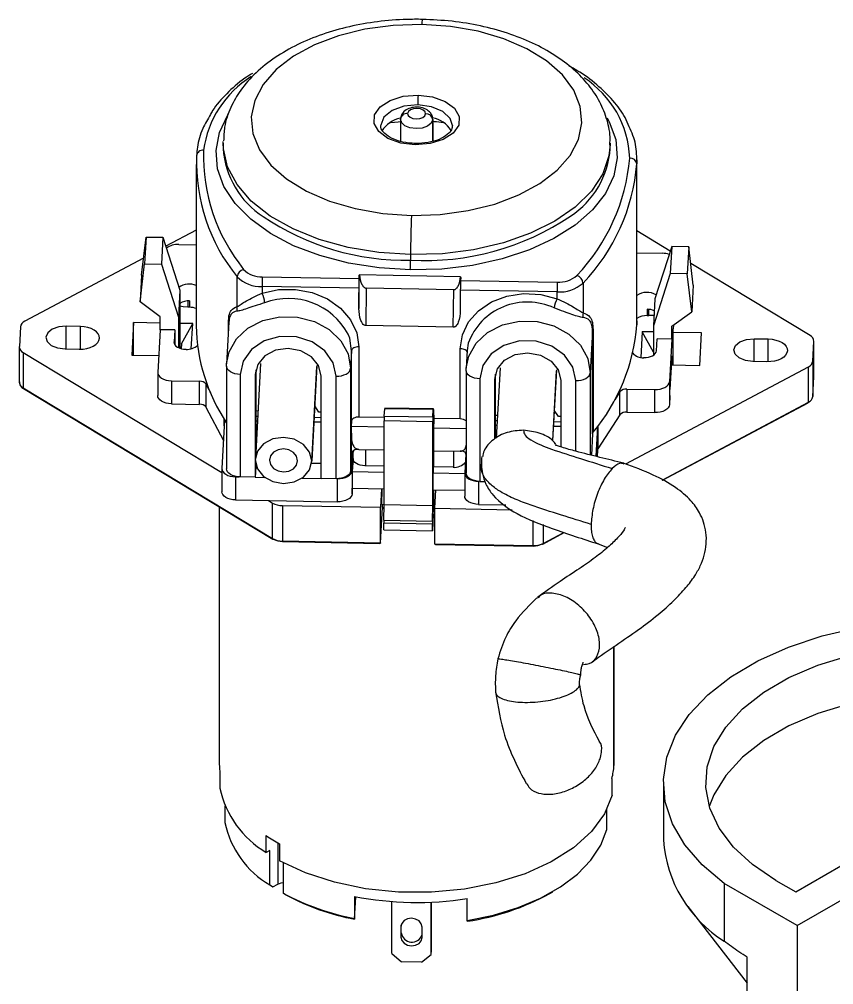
# Model space of a CAD drawing. Header units: millimetres. Extents: x 45 to 155, y 46 to 185.
# Drawn here: x 104.49 to 116.04, y 171.44 to 185.12 of the extents above; entities that cross this region are included whole.
import ezdxf

# ---------------------------------------------------------------- set-up
doc = ezdxf.new("R2010")
doc.units = ezdxf.units.MM

msp = doc.modelspace()

# ---------------------------------------------------------------- linework, layer by layer
at = {"color": 7, "linetype": 'Continuous', "lineweight": 25}
for p, q in [((109.897, 183.704), (109.897, 183.708)), ((109.897, 183.704), (109.897, 183.394)), ((110.353, 183.395), (110.353, 183.704)), ((110.353, 183.704), (110.353, 183.7)), ((110.353, 183.7), (110.353, 183.395)), ((109.916, 183.671), (109.758, 183.656)), ((107.38, 183.369), (107.381, 183.391)), ((107.38, 183.369), (107.38, 183.293)), ((110.108, 183.362), (110.108, 183.362)), ((112.87, 183.293), (112.87, 183.369)), ((112.87, 183.369), (112.87, 183.347)), ((107, 183.062), (107, 180.779)), ((113.248, 183.129), (113.247, 183.073)), ((113.247, 180.789), (113.247, 183.073)), ((113.248, 180.846), (113.248, 183.129)), ((107, 182.135), (106.568, 181.905)), ((113.723, 181.836), (113.248, 182.122)), ((106.224, 181.497), (106.288, 182.036)), ((106.288, 182.036), (106.267, 181.655)), ((106.288, 182.036), (106.528, 182.032)), ((106.528, 182.032), (106.507, 181.651)), ((106.528, 182.032), (106.767, 181.281)), ((106.753, 181.931), (107, 181.926)), ((110.039, 181.786), (110.039, 181.709)), ((113.248, 181.813), (113.609, 181.806)), ((113.744, 181.9), (113.504, 181.158)), ((113.744, 181.9), (113.723, 181.519)), ((113.984, 181.896), (113.744, 181.9)), ((113.984, 181.896), (113.963, 181.515)), ((114.048, 181.355), (113.984, 181.896)), ((106.252, 181.737), (104.57, 180.842)), ((106.203, 181.116), (106.267, 181.655)), ((106.267, 181.655), (106.507, 181.651)), ((106.507, 181.651), (106.747, 180.9)), ((115.705, 180.64), (114.012, 181.662)), ((106.224, 181.497), (106.203, 181.116)), ((110.748, 181.472), (109.314, 181.498)), ((113.723, 181.519), (113.483, 180.777)), ((113.963, 181.515), (113.723, 181.519)), ((114.027, 180.974), (113.963, 181.515)), ((107.58, 181.049), (107.58, 181.472)), ((107.936, 181.474), (109.309, 181.449)), ((109.306, 181.025), (109.311, 181.483)), ((109.311, 181.483), (109.309, 181.449)), ((110.75, 181.457), (110.748, 181.422)), ((110.748, 181.422), (112.12, 181.397)), ((112.485, 181.383), (112.485, 180.96)), ((114.048, 181.355), (114.027, 180.974)), ((106.767, 181.281), (106.747, 180.9)), ((106.767, 181.281), (106.767, 180.481)), ((107.933, 181.334), (107.933, 181.238)), ((109.306, 181.309), (107.933, 181.334)), ((109.306, 181.309), (109.306, 181.025)), ((109.411, 181.311), (109.406, 180.78)), ((110.651, 181.289), (109.411, 181.311)), ((110.645, 180.757), (110.651, 181.289)), ((112.117, 181.258), (110.745, 181.283)), ((110.745, 181.283), (110.745, 180.999)), ((112.117, 181.162), (112.117, 181.258)), ((106.487, 180.905), (106.203, 181.116)), ((106.882, 181.13), (106.882, 181.041)), ((106.905, 181.13), (106.905, 181.04)), ((113.504, 181.158), (113.483, 180.777)), ((106.905, 181.04), (106.882, 181.041)), ((113.396, 181.012), (113.396, 180.922)), ((113.419, 180.922), (113.419, 181.011)), ((113.743, 180.773), (114.027, 180.974)), ((106.11, 180.824), (106.085, 180.362)), ((106.487, 180.817), (106.11, 180.824)), ((106.11, 180.362), (106.11, 180.824)), ((106.487, 180.722), (106.487, 180.905)), ((106.747, 180.9), (106.747, 180.468)), ((106.95, 180.808), (106.767, 180.812)), ((106.79, 180.521), (106.95, 180.808)), ((106.93, 180.452), (106.95, 180.808)), ((107.463, 180.827), (107.431, 180.239)), ((107.455, 180.817), (107.459, 180.859)), ((107.455, 180.689), (107.455, 180.817)), ((113.248, 180.846), (113.247, 180.789)), ((113.396, 180.922), (113.419, 180.922)), ((104.506, 180.761), (104.491, 180.483)), ((105.357, 180.768), (105.157, 180.772)), ((105.157, 180.448), (105.157, 180.772)), ((105.357, 180.445), (105.357, 180.768)), ((106.487, 180.722), (106.454, 180.117)), ((106.695, 180.718), (106.487, 180.722)), ((106.695, 180.718), (106.686, 180.548)), ((106.695, 180.718), (106.695, 180.512)), ((110.645, 180.757), (109.406, 180.78)), ((112.619, 180.7), (112.587, 180.113)), ((112.619, 179.247), (112.619, 180.7)), ((112.628, 180.723), (112.628, 179.269)), ((113.326, 180.692), (113.306, 180.329)), ((113.483, 180.69), (113.326, 180.692)), ((113.483, 180.404), (113.326, 180.692)), ((113.483, 180.777), (113.483, 180.361)), ((113.743, 180.59), (113.743, 180.773)), ((113.767, 180.79), (113.764, 180.734)), ((113.764, 180.222), (113.764, 180.734)), ((114.166, 180.677), (113.764, 180.684)), ((114.141, 180.216), (114.166, 180.677)), ((106.686, 180.542), (106.686, 180.548)), ((113.526, 180.423), (113.535, 180.594)), ((113.743, 180.59), (113.535, 180.594)), ((113.743, 180.59), (113.71, 179.985)), ((114.912, 180.594), (115.112, 180.591)), ((114.912, 180.271), (114.912, 180.594)), ((115.112, 180.268), (115.112, 180.591)), ((115.745, 180.278), (115.76, 180.556)), ((115.76, 180.057), (115.76, 180.56)), ((115.76, 180.053), (115.76, 180.556)), ((104.49, 180.479), (104.49, 179.976)), ((104.546, 180.4), (107.365, 178.699)), ((104.546, 180.4), (104.546, 179.897)), ((105.139, 180.449), (105.339, 180.445)), ((106.767, 180.481), (106.766, 180.46)), ((106.767, 180.481), (106.787, 180.48)), ((106.79, 180.521), (106.786, 180.453)), ((109.202, 180.424), (109.189, 180.175)), ((109.202, 179.428), (109.202, 180.424)), ((109.306, 180.48), (109.306, 179.484)), ((110.745, 179.457), (110.745, 180.453)), ((110.843, 180.426), (110.829, 180.177)), ((110.858, 180.53), (110.843, 180.426)), ((113.191, 180.385), (113.192, 180.4)), ((106.085, 180.362), (106.467, 180.355)), ((113.743, 180.353), (113.717, 179.874)), ((113.743, 180.223), (113.743, 180.353)), ((115.094, 180.268), (114.894, 180.271)), ((115.745, 180.278), (115.745, 179.775)), ((107.43, 180.207), (107.431, 180.239)), ((107.43, 180.203), (107.43, 180.207)), ((107.43, 180.203), (107.43, 178.749)), ((107.912, 180.245), (107.838, 178.89)), ((107.844, 180.154), (107.844, 179.011)), ((108.711, 180.216), (108.637, 178.861)), ((108.637, 178.847), (108.71, 180.201)), ((109.189, 180.175), (109.189, 178.721)), ((110.828, 180.145), (110.829, 180.177)), ((110.828, 180.141), (110.828, 180.145)), ((110.828, 180.141), (110.828, 178.688)), ((111.31, 180.183), (111.255, 179.184)), ((112.109, 180.154), (112.054, 179.149)), ((112.055, 179.149), (112.109, 180.139)), ((113.09, 178.819), (115.681, 180.197)), ((113.736, 180.223), (114.141, 180.216)), ((115.681, 179.694), (115.681, 180.197)), ((106.454, 180.113), (106.454, 179.787)), ((106.647, 179.998), (107.045, 179.991)), ((106.647, 179.998), (106.647, 179.671)), ((107.045, 179.664), (107.045, 179.991)), ((107.623, 180.088), (107.623, 178.634)), ((107.838, 180.118), (107.836, 180.084)), ((107.836, 180.084), (107.836, 178.63)), ((108.77, 178.613), (108.77, 180.067)), ((108.983, 178.609), (108.983, 180.063)), ((111.022, 180.026), (111.022, 178.572)), ((111.236, 180.056), (111.235, 180.022)), ((111.235, 179.173), (111.235, 180.022)), ((111.243, 179.178), (111.243, 180.092)), ((112.168, 180.005), (112.168, 179.061)), ((112.381, 178.999), (112.381, 180.001)), ((112.587, 180.113), (112.587, 178.948)), ((113.71, 179.985), (113.71, 179.658)), ((115.745, 179.774), (115.76, 180.053)), ((115.745, 179.775), (115.76, 180.053)), ((115.76, 180.053), (115.76, 180.057)), ((115.76, 180.053), (115.76, 180.053)), ((104.546, 179.897), (108.083, 177.762)), ((104.55, 179.887), (108.087, 177.753)), ((107.138, 179.95), (107.2, 179.833)), ((107.138, 179.95), (107.138, 179.623)), ((113.106, 179.88), (113.504, 179.873)), ((113.106, 179.88), (113.106, 179.554)), ((113.504, 179.547), (113.504, 179.873)), ((113.717, 179.791), (113.717, 179.877)), ((113.717, 179.784), (113.717, 179.874)), ((113.009, 179.843), (112.934, 179.728)), ((113.009, 179.516), (113.009, 179.843)), ((113.717, 179.784), (113.71, 179.658)), ((113.717, 179.791), (113.717, 179.784)), ((115.745, 179.774), (115.745, 179.775)), ((106.647, 179.671), (107.045, 179.664)), ((107.138, 179.623), (107.387, 179.152)), ((108.737, 179.554), (108.68, 179.643)), ((109.666, 179.498), (109.672, 179.602)), ((110.362, 179.589), (109.672, 179.602)), ((110.363, 179.598), (109.673, 179.611)), ((110.356, 179.485), (110.362, 179.589)), ((110.363, 179.593), (110.368, 179.433)), ((112.135, 179.492), (112.078, 179.581)), ((113.607, 178.591), (115.681, 179.694)), ((113.614, 178.588), (115.676, 179.685)), ((107.402, 179.439), (107.365, 178.755)), ((107.398, 179.36), (107.398, 179.453)), ((107.875, 179.569), (107.844, 179.57)), ((107.844, 179.496), (107.871, 179.495)), ((108.671, 179.481), (108.77, 179.479)), ((108.77, 179.553), (108.737, 179.554)), ((109.666, 179.477), (109.306, 179.484)), ((109.666, 179.498), (110.356, 179.485)), ((110.745, 179.457), (110.367, 179.464)), ((111.273, 179.508), (111.243, 179.508)), ((112.168, 179.491), (112.135, 179.492)), ((113.009, 179.516), (112.696, 179.034)), ((113.106, 179.554), (113.504, 179.547)), ((107.867, 179.426), (107.844, 179.426)), ((108.77, 179.409), (108.667, 179.411)), ((109.202, 179.428), (109.198, 179.349)), ((109.198, 179.349), (109.202, 179.164)), ((109.665, 179.341), (109.198, 179.349)), ((110.354, 179.415), (109.665, 179.428)), ((109.665, 178.244), (109.665, 179.428)), ((110.354, 178.232), (110.354, 179.415)), ((110.368, 179.433), (110.363, 179.329)), ((110.828, 179.319), (110.363, 179.328)), ((110.363, 179.326), (110.363, 178.776)), ((111.243, 179.434), (111.269, 179.434)), ((111.265, 179.364), (111.243, 179.364)), ((112.168, 179.348), (112.066, 179.349)), ((112.069, 179.419), (112.168, 179.417)), ((112.69, 179.343), (112.667, 178.928)), ((112.69, 179.016), (112.69, 179.343)), ((112.696, 179.357), (112.696, 179.034)), ((109.202, 178.97), (109.202, 179.164)), ((112.619, 179.247), (112.603, 178.944)), ((109.202, 178.97), (109.189, 178.721)), ((109.209, 178.721), (109.223, 178.987)), ((109.223, 178.898), (109.213, 178.712)), ((109.228, 179.007), (109.223, 178.987)), ((109.223, 178.898), (109.223, 178.987)), ((109.306, 179.026), (109.665, 179.02)), ((109.404, 178.793), (109.404, 179.024)), ((110.363, 179.007), (110.745, 179)), ((110.653, 178.771), (110.653, 179.002)), ((110.823, 178.958), (110.808, 178.692)), ((110.823, 178.958), (110.82, 178.978)), ((112.69, 179.016), (112.684, 178.923)), ((107.844, 178.778), (107.836, 178.63)), ((107.844, 178.815), (107.844, 178.778)), ((108.038, 178.887), (108.037, 178.872)), ((108.635, 178.832), (108.77, 178.83)), ((109.665, 178.789), (109.393, 178.794)), ((110.362, 178.776), (110.358, 178.691)), ((110.642, 178.771), (110.362, 178.776)), ((107.365, 178.751), (107.365, 178.424)), ((107.558, 178.636), (107.607, 178.635)), ((107.558, 178.636), (107.558, 178.309)), ((107.836, 178.63), (107.623, 178.634)), ((107.836, 178.631), (107.973, 178.628)), ((108.501, 178.619), (108.77, 178.614)), ((109.209, 178.721), (109.209, 178.395)), ((109.213, 178.712), (109.213, 178.475)), ((109.213, 178.712), (109.665, 178.704)), ((110.358, 178.454), (110.358, 178.691)), ((110.358, 178.691), (110.808, 178.683)), ((110.808, 178.688), (110.808, 178.362)), ((108.983, 178.609), (108.77, 178.613)), ((108.999, 178.609), (109.003, 178.609)), ((109.003, 178.283), (109.003, 178.609)), ((111.002, 178.573), (111.005, 178.573)), ((111.002, 178.573), (111.002, 178.246)), ((111.022, 178.572), (111.095, 178.571)), ((109.209, 178.395), (109.213, 178.475)), ((109.213, 178.475), (109.665, 178.467)), ((109.628, 178.468), (109.614, 178.204)), ((109.634, 178.242), (109.637, 178.468)), ((110.358, 178.454), (110.808, 178.446)), ((110.363, 178.454), (110.363, 178.177)), ((110.383, 178.19), (110.398, 178.454)), ((107.325, 178.213), (107.325, 174.595)), ((107.558, 178.309), (109.003, 178.283)), ((108.024, 178.301), (108.083, 178.265)), ((108.083, 177.762), (108.083, 178.265)), ((108.221, 178.23), (109.614, 178.204)), ((108.221, 178.23), (108.221, 177.727)), ((109.665, 178.241), (109.634, 178.242)), ((109.641, 178.2), (109.641, 178.242)), ((109.659, 178.021), (109.665, 178.244)), ((109.665, 178.244), (110.354, 178.232)), ((110.349, 178.009), (110.354, 178.232)), ((110.385, 178.228), (110.363, 178.229)), ((111.002, 178.246), (111.389, 178.239)), ((109.614, 177.701), (109.614, 178.204)), ((109.614, 177.701), (109.641, 178.2)), ((109.614, 177.701), (109.641, 178.2)), ((109.641, 178.2), (109.664, 178.2)), ((109.641, 178.192), (109.663, 178.191)), ((110.361, 178.108), (110.348, 177.871)), ((110.363, 178.187), (110.383, 178.187)), ((110.363, 178.179), (110.383, 178.178)), ((110.383, 178.19), (111.478, 178.17)), ((110.383, 177.687), (110.383, 178.19)), ((110.348, 177.966), (109.658, 177.978)), ((109.658, 177.884), (109.658, 177.978)), ((109.659, 178.021), (110.349, 178.009)), ((110.348, 177.871), (110.348, 177.966)), ((111.776, 177.662), (111.776, 178.018)), ((111.918, 177.958), (111.918, 177.692)), ((109.658, 177.884), (110.348, 177.871)), ((111.914, 177.683), (112.219, 177.846)), ((111.918, 177.692), (112.211, 177.848)), ((108.221, 177.727), (109.614, 177.701)), ((108.221, 177.718), (109.605, 177.693)), ((110.383, 177.687), (111.776, 177.662)), ((110.392, 177.679), (111.776, 177.653)), ((112.7, 177.685), (112.834, 177.635)), ((112.924, 174.544), (112.924, 176.231)), ((112.925, 174.595), (112.925, 176.232)), ((115.522, 172.273), (121.386, 175.658)), ((115.503, 172.752), (120.311, 175.528)), ((107.335, 174.461), (107.335, 174.224)), ((112.896, 174.123), (112.896, 174.36)), ((113.624, 174.303), (113.624, 173.486)), ((107.405, 173.974), (107.405, 173.733)), ((112.825, 173.634), (112.825, 173.929)), ((107.991, 173.312), (107.991, 173.549)), ((108.156, 173.446), (108.156, 172.863)), ((108.182, 173.431), (108.182, 173.194)), ((108.042, 173.34), (107.991, 173.312)), ((108.042, 172.85), (108.042, 173.34)), ((108.234, 173.166), (108.234, 172.732)), ((114.485, 172.872), (114.485, 172.055)), ((115.522, 172.273), (114.485, 172.872)), ((115.22, 172.915), (115.503, 172.752)), ((108.086, 172.824), (108.156, 172.863)), ((112.014, 172.729), (112.056, 172.754)), ((109.243, 172.687), (109.243, 172.377)), ((109.245, 172.364), (109.263, 172.683)), ((109.773, 171.877), (109.773, 172.616)), ((110.333, 171.866), (110.333, 172.607)), ((110.336, 171.924), (110.336, 172.607)), ((110.843, 172.348), (110.843, 172.658)), ((113.973, 172.544), (114.815, 171.456)), ((109.904, 172.269), (109.903, 172.258)), ((109.903, 172.258), (109.903, 172.111)), ((109.906, 172.169), (109.906, 172.283)), ((110.203, 172.106), (110.203, 172.253)), ((115.522, 172.273), (115.522, 166.289)), ((109.906, 172.169), (109.903, 172.111)), ((110.333, 171.866), (110.336, 171.924)), ((109.773, 171.877), (109.913, 171.76)), ((110.193, 171.755), (110.333, 171.866)), ((114.815, 166.698), (114.815, 171.826)), ((110.193, 171.755), (109.913, 171.76))]:
    msp.add_line(p, q, dxfattribs=at)
at = {"color": 7, "linetype": 'Continuous', "lineweight": 25, "flags": 128}
for points in [[(110.199, 185.049), (109.791, 185.036), (109.393, 184.982), (109.017, 184.889), (108.675, 184.76), (108.377, 184.598), (108.132, 184.409), (107.948, 184.199), (107.83, 183.973), (107.781, 183.739), (107.804, 183.503), (107.898, 183.273), (108.059, 183.056), (108.282, 182.859), (108.562, 182.687), (108.889, 182.546), (109.254, 182.439), (109.646, 182.371), (110.051, 182.343)], [(110.051, 182.343), (110.46, 182.356), (110.858, 182.41), (111.233, 182.503), (111.575, 182.632), (111.873, 182.794), (112.118, 182.983), (112.303, 183.193), (112.421, 183.419), (112.469, 183.653), (112.446, 183.889), (112.353, 184.119), (112.192, 184.336), (111.968, 184.533), (111.689, 184.705), (111.361, 184.846), (110.996, 184.953), (110.605, 185.021), (110.199, 185.049)], [(110.106, 183.344), (109.899, 183.369), (109.719, 183.434), (109.588, 183.53), (109.522, 183.646), (109.528, 183.768), (109.607, 183.882), (109.748, 183.973), (109.935, 184.031), (110.145, 184.048)], [(110.145, 184.048), (110.352, 184.023), (110.532, 183.958), (110.663, 183.862), (110.729, 183.746), (110.722, 183.624), (110.644, 183.51), (110.503, 183.419), (110.316, 183.361), (110.106, 183.344)], [(110.141, 183.909), (109.945, 183.89), (109.776, 183.829), (109.661, 183.736), (109.616, 183.624), (109.615, 183.611)], [(110.253, 183.783), (110.245, 183.812), (110.219, 183.836), (110.178, 183.853), (110.129, 183.86), (110.08, 183.855), (110.038, 183.84), (110.009, 183.816), (109.997, 183.788)], [(110.635, 183.618), (110.602, 183.718), (110.497, 183.816), (110.335, 183.883), (110.141, 183.909)], [(110.036, 181.569), (109.592, 181.598), (109.161, 181.666), (108.754, 181.772), (108.381, 181.913), (108.051, 182.087), (107.772, 182.288), (107.551, 182.512), (107.393, 182.753), (107.303, 183.005), (107.282, 183.263), (107.331, 183.519), (107.449, 183.767), (107.457, 183.781)], [(110.353, 183.7), (110.333, 183.65), (110.281, 183.608), (110.206, 183.581), (110.118, 183.573), (110.031, 183.584), (109.959, 183.614), (109.912, 183.658), (109.897, 183.704)], [(109.997, 183.788), (110.006, 183.76), (110.032, 183.735), (110.073, 183.718), (110.121, 183.712), (110.171, 183.717), (110.213, 183.732), (110.242, 183.755), (110.253, 183.783)], [(112.827, 183.726), (112.857, 183.669), (112.948, 183.417), (112.969, 183.159), (112.92, 182.903), (112.802, 182.654), (112.618, 182.42), (112.373, 182.204), (112.073, 182.014), (111.724, 181.853), (111.336, 181.725), (110.919, 181.634), (110.482, 181.582), (110.036, 181.569)], [(110.039, 181.786), (109.588, 181.815), (109.153, 181.888), (108.743, 182), (108.372, 182.15), (108.048, 182.333), (107.781, 182.545), (107.578, 182.779), (107.444, 183.029), (107.384, 183.288), (107.38, 183.369)], [(112.87, 183.347), (112.852, 183.189), (112.764, 182.932), (112.603, 182.687), (112.375, 182.461), (112.085, 182.26), (111.742, 182.089), (111.355, 181.953), (110.934, 181.855), (110.492, 181.799), (110.039, 181.786)], [(107.933, 181.238), (108.165, 181.29), (108.407, 181.293), (108.644, 181.248), (108.862, 181.158), (109.047, 181.026), (109.188, 180.863), (109.276, 180.677), (109.306, 180.48)], [(110.745, 180.453), (110.775, 180.649), (110.863, 180.832), (111.004, 180.991), (111.188, 181.115), (111.406, 181.198), (111.643, 181.235), (111.885, 181.222), (112.117, 181.162)], [(106.882, 181.041), (106.812, 181.046), (106.767, 181.054)], [(107.431, 180.239), (107.465, 180.408), (107.569, 180.592), (107.733, 180.744), (107.944, 180.851), (108.184, 180.904), (108.434, 180.9), (108.675, 180.838), (108.885, 180.723), (109.049, 180.566), (109.153, 180.378), (109.189, 180.175)], [(110.829, 180.177), (110.864, 180.347), (110.968, 180.531), (111.132, 180.682), (111.342, 180.789), (111.582, 180.842), (111.833, 180.838), (112.073, 180.776), (112.284, 180.661), (112.448, 180.504), (112.552, 180.316), (112.587, 180.113)], [(113.491, 180.925), (113.489, 180.924), (113.419, 180.922)], [(105.157, 180.772), (105.049, 180.761), (104.956, 180.728), (104.893, 180.677), (104.868, 180.615), (104.886, 180.553), (104.944, 180.5), (105.033, 180.463), (105.139, 180.449)], [(105.628, 180.602), (105.624, 180.633), (105.61, 180.664), (105.585, 180.692), (105.552, 180.717), (105.511, 180.738), (105.463, 180.754), (105.411, 180.764), (105.357, 180.768)], [(105.339, 180.445), (105.394, 180.447), (105.447, 180.455), (105.496, 180.469), (105.539, 180.489), (105.576, 180.513), (105.603, 180.54), (105.62, 180.57), (105.628, 180.602)], [(106.686, 180.548), (106.688, 180.528), (106.697, 180.509), (106.712, 180.491), (106.733, 180.476), (106.759, 180.463), (106.789, 180.453), (106.821, 180.446), (106.855, 180.444)], [(108.983, 180.063), (108.942, 180.253), (108.824, 180.423), (108.643, 180.55), (108.421, 180.62), (108.185, 180.624), (107.963, 180.562), (107.782, 180.442), (107.664, 180.277), (107.623, 180.088)], [(109.202, 180.424), (109.176, 180.601), (109.155, 180.658)], [(112.381, 180.001), (112.34, 180.192), (112.222, 180.361), (112.041, 180.488), (111.819, 180.558), (111.583, 180.562), (111.361, 180.5), (111.181, 180.38), (111.063, 180.215), (111.022, 180.026)], [(114.894, 180.271), (114.788, 180.285), (114.699, 180.322), (114.641, 180.376), (114.623, 180.438), (114.648, 180.499), (114.711, 180.551), (114.804, 180.584), (114.912, 180.594)], [(115.112, 180.591), (115.166, 180.587), (115.218, 180.576), (115.266, 180.561), (115.307, 180.54), (115.34, 180.515), (115.365, 180.486), (115.379, 180.456), (115.383, 180.424)], [(108.77, 180.067), (108.734, 180.213), (108.633, 180.339), (108.482, 180.424), (108.303, 180.456), (108.124, 180.431), (107.973, 180.351), (107.872, 180.229), (107.836, 180.084)], [(109.306, 180.48), (109.286, 180.479), (109.267, 180.476), (109.25, 180.471), (109.234, 180.464), (109.221, 180.456), (109.211, 180.446), (109.205, 180.435), (109.202, 180.424)], [(110.841, 180.402), (110.84, 180.405), (110.835, 180.416), (110.827, 180.426), (110.815, 180.435), (110.8, 180.443), (110.783, 180.448), (110.764, 180.452), (110.745, 180.453)], [(113.345, 180.326), (113.379, 180.327), (113.413, 180.332), (113.443, 180.341), (113.471, 180.353), (113.493, 180.368), (113.51, 180.385), (113.521, 180.404), (113.526, 180.423)], [(115.383, 180.424), (115.376, 180.393), (115.358, 180.363), (115.331, 180.335), (115.295, 180.311), (115.251, 180.292), (115.202, 180.278), (115.149, 180.27), (115.094, 180.268)], [(111.235, 180.022), (111.27, 180.167), (111.371, 180.289), (111.523, 180.369), (111.701, 180.395), (111.88, 180.362), (112.031, 180.277), (112.133, 180.151), (112.168, 180.005)], [(107.623, 180.088), (107.584, 180.09), (107.547, 180.098), (107.513, 180.109), (107.484, 180.124), (107.46, 180.142), (107.443, 180.162), (107.432, 180.184), (107.43, 180.203)], [(108.983, 180.063), (109.022, 180.064), (109.06, 180.07), (109.095, 180.08), (109.126, 180.094), (109.152, 180.111), (109.171, 180.131), (109.184, 180.152), (109.189, 180.175)], [(111.022, 180.026), (110.983, 180.029), (110.946, 180.036), (110.912, 180.047), (110.882, 180.062), (110.858, 180.08), (110.841, 180.1), (110.831, 180.122), (110.828, 180.141)], [(106.454, 180.117), (106.456, 180.094), (106.467, 180.073), (106.484, 180.052), (106.508, 180.034), (106.537, 180.019), (106.571, 180.008), (106.608, 180.001), (106.647, 179.998)], [(112.381, 180.001), (112.42, 180.002), (112.458, 180.008), (112.493, 180.018), (112.524, 180.032), (112.55, 180.049), (112.57, 180.069), (112.582, 180.09), (112.587, 180.113)], [(113.504, 179.873), (113.543, 179.875), (113.581, 179.881), (113.616, 179.891), (113.647, 179.904), (113.673, 179.921), (113.692, 179.941), (113.705, 179.963), (113.71, 179.985)], [(106.647, 179.671), (106.608, 179.674), (106.571, 179.682), (106.537, 179.693), (106.508, 179.708), (106.484, 179.726), (106.467, 179.746), (106.456, 179.768), (106.454, 179.787)], [(110.363, 179.593), (110.363, 179.595), (110.363, 179.597), (110.363, 179.598), (110.363, 179.598), (110.362, 179.597), (110.362, 179.595), (110.362, 179.592), (110.362, 179.589)], [(113.71, 179.658), (113.705, 179.636), (113.692, 179.614), (113.673, 179.595), (113.647, 179.578), (113.616, 179.564), (113.581, 179.554), (113.543, 179.548), (113.504, 179.547)], [(109.306, 179.484), (109.286, 179.483), (109.267, 179.48), (109.25, 179.475), (109.234, 179.468), (109.221, 179.459), (109.211, 179.45), (109.205, 179.439), (109.202, 179.428)], [(108.637, 178.861), (108.606, 178.987), (108.52, 179.094), (108.39, 179.168), (108.237, 179.195), (108.084, 179.173), (107.954, 179.105), (107.868, 179), (107.837, 178.876)], [(108.437, 178.865), (108.422, 178.928), (108.378, 178.982), (108.314, 179.018), (108.237, 179.032), (108.161, 179.021), (108.096, 178.987), (108.052, 178.934), (108.037, 178.872)], [(109.306, 179.026), (109.286, 179.025), (109.267, 179.023), (109.25, 179.018), (109.234, 179.011), (109.221, 179.002), (109.211, 178.992), (109.205, 178.982), (109.202, 178.97)], [(109.393, 178.794), (109.359, 178.796), (109.326, 178.802), (109.297, 178.812), (109.271, 178.825), (109.25, 178.841), (109.235, 178.859), (109.226, 178.878), (109.223, 178.898)], [(107.365, 178.755), (107.367, 178.732), (107.378, 178.71), (107.395, 178.69), (107.419, 178.672), (107.448, 178.657), (107.482, 178.646), (107.52, 178.639), (107.558, 178.636)], [(107.837, 178.876), (107.868, 178.75), (107.954, 178.643), (108.084, 178.57), (108.237, 178.542), (108.39, 178.564), (108.52, 178.633), (108.606, 178.737), (108.637, 178.861)], [(108.037, 178.872), (108.052, 178.81), (108.096, 178.756), (108.161, 178.719), (108.237, 178.705), (108.314, 178.716), (108.378, 178.751), (108.422, 178.803), (108.437, 178.865)], [(107.623, 178.634), (107.584, 178.637), (107.547, 178.644), (107.513, 178.656), (107.484, 178.67), (107.46, 178.688), (107.443, 178.709), (107.432, 178.731), (107.43, 178.749)], [(109.189, 178.721), (109.184, 178.699), (109.171, 178.677), (109.152, 178.658), (109.126, 178.641), (109.095, 178.627), (109.06, 178.617), (109.022, 178.611), (108.983, 178.609)], [(109.003, 178.609), (109.042, 178.611), (109.08, 178.617), (109.115, 178.627), (109.146, 178.641), (109.172, 178.658), (109.191, 178.677), (109.204, 178.699), (109.209, 178.721)], [(110.808, 178.692), (110.811, 178.669), (110.821, 178.648), (110.838, 178.627), (110.862, 178.609), (110.892, 178.594), (110.926, 178.583), (110.963, 178.576), (111.002, 178.573)], [(111.022, 178.572), (110.983, 178.575), (110.946, 178.582), (110.912, 178.594), (110.882, 178.609), (110.858, 178.627), (110.841, 178.647), (110.831, 178.669), (110.828, 178.688)], [(107.558, 178.309), (107.52, 178.312), (107.482, 178.319), (107.448, 178.331), (107.419, 178.345), (107.395, 178.363), (107.378, 178.384), (107.367, 178.406), (107.365, 178.424)], [(109.209, 178.395), (109.204, 178.372), (109.191, 178.351), (109.172, 178.331), (109.146, 178.314), (109.115, 178.3), (109.08, 178.29), (109.042, 178.284), (109.003, 178.283)], [(111.002, 178.246), (110.963, 178.249), (110.926, 178.257), (110.892, 178.268), (110.862, 178.283), (110.838, 178.301), (110.821, 178.321), (110.811, 178.343), (110.808, 178.362)], [(114.485, 172.872), (114.175, 173.134), (113.93, 173.417), (113.755, 173.718), (113.652, 174.03), (113.625, 174.347), (113.673, 174.663), (113.796, 174.972), (113.991, 175.268), (114.254, 175.547), (114.581, 175.802), (114.966, 176.028), (115.4, 176.222), (115.877, 176.38), (116.387, 176.499), (116.92, 176.576), (117.466, 176.61), (118.015, 176.601), (118.557, 176.548), (119.082, 176.453), (119.578, 176.318), (120.038, 176.144), (120.453, 175.936)], [(115.22, 172.915), (114.889, 173.138), (114.618, 173.386), (114.415, 173.655), (114.284, 173.938), (114.227, 174.23), (114.246, 174.523), (114.34, 174.811), (114.508, 175.088), (114.745, 175.347), (115.047, 175.583), (115.406, 175.791), (115.815, 175.965), (116.265, 176.102), (116.744, 176.199), (117.244, 176.253), (117.751, 176.264), (118.256, 176.232), (118.747, 176.156), (119.213, 176.038), (119.643, 175.882), (120.028, 175.691)], [(119.698, 175.173), (119.643, 175.197), (119.213, 175.353), (118.747, 175.47), (118.256, 175.546), (117.751, 175.579), (117.244, 175.568), (116.744, 175.514), (116.265, 175.417), (115.815, 175.28), (115.406, 175.106), (115.047, 174.898), (114.745, 174.662), (114.508, 174.403), (114.34, 174.126), (114.276, 173.96)], [(112.896, 174.123), (112.788, 173.858), (112.605, 173.607), (112.351, 173.377), (112.035, 173.176), (111.664, 173.008), (111.25, 172.878), (110.803, 172.79), (110.338, 172.746), (109.867, 172.749), (109.402, 172.796), (108.959, 172.889), (108.548, 173.022), (108.182, 173.194)], [(110.843, 172.348), (111.214, 172.423), (111.564, 172.529), (111.883, 172.662), (112.165, 172.821), (112.405, 173.001), (112.598, 173.2), (112.739, 173.412), (112.825, 173.634)], [(108.156, 172.863), (108.202, 172.879), (108.234, 172.884)], [(108.042, 172.85), (108.066, 172.836), (108.086, 172.824)], [(108.277, 172.707), (108.253, 172.721), (108.234, 172.732)], [(110.203, 172.253), (110.191, 172.3), (110.159, 172.34), (110.11, 172.367), (110.053, 172.378), (109.995, 172.369), (109.947, 172.344), (109.914, 172.305), (109.903, 172.258)], [(109.903, 172.111), (109.914, 172.064), (109.947, 172.024), (109.995, 171.996), (110.053, 171.986), (110.11, 171.994), (110.159, 172.02), (110.191, 172.059), (110.203, 172.106)]]:
    msp.add_lwpolyline(points, dxfattribs=at)
at = {"color": 7, "linetype": 'Continuous', "lineweight": 25}
for centre, radius, start, end in [((110.444, 185.062), 0.245, 165.6937, 182.9628), ((108.556, 183.069), 1.465, 122.0084, 172.2737), ((111.739, 183.106), 1.409, 2.052, 57.3602), ((113.211, 183.909), 3.069, 177.4034, 180.0058), ((109.971, 183.336), 0.393, 101.4177, 149.0215), ((109.987, 183.698), 0.0903, 83.5091, 173.7228), ((110.26, 183.69), 0.0942, 6.3977, 93.8686), ((110.283, 183.341), 0.389, 31.8377, 79.9399), ((108.633, 183.38), 1.256, 183.9834, 237.109), ((110.172, 183.347), 0.0663, 166.466, 182.4227), ((111.618, 183.381), 1.256, 303.4021, 355.9737), ((109.588, 183.101), 2.586, 178.1022, 219.0295), ((107.094, 183.176), 0.0903, 83.5091, 173.7228), ((109.651, 183.182), 2.548, 178.1022, 219.0295), ((110.423, 183.382), 2.733, 316.2199, 355.2556), ((113.153, 183.062), 0.0942, 6.3977, 93.8686), ((110.483, 183.302), 2.774, 316.2199, 355.2556), ((109.965, 185.303), 3.595, 235.9276, 271.1699), ((122.316, 181.787), 12.277, 177.4034, 180.0058), ((110.242, 185.413), 3.71, 266.8628, 303.8579), ((106.734, 181.679), 0.253, 85.7725, 128.4718), ((113.606, 181.494), 0.312, 70.9468, 89.3887), ((106.97, 181.708), 3.069, 357.4034, 0.0058), ((107.698, 181.461), 0.119, 103.0406, 174.7507), ((107.919, 181.82), 0.347, 224.5181, 272.8924), ((112.149, 181.768), 0.371, 265.6377, 311.8052), ((112.362, 181.372), 0.123, 4.8482, 73.916), ((106.901, 181.117), 0.252, 66.8104, 125.5599), ((107.91, 181.797), 0.463, 224.5181, 272.8924), ((111.002, 181.335), 3.069, 177.4034, 180.0058), ((112.375, 181.31), 3.069, 177.4034, 180.0058), ((113.814, 181.283), 3.069, 177.4034, 180.0058), ((115.186, 181.258), 3.069, 177.4034, 180.0058), ((112.155, 181.752), 0.495, 265.6377, 311.8052), ((107.664, 181.091), 0.306, 2.4471, 28.5525), ((113.391, 181.004), 0.248, 57.984, 124.992), ((106.894, 180.886), 0.245, 87.3098, 121.1444), ((108.307, 180.204), 0.961, 28.1366, 110.5384), ((111.694, 180.224), 0.891, 64.7647, 159.8965), ((112.448, 180.98), 0.377, 151.2359, 172.422), ((106.903, 180.771), 0.269, 68.7389, 89.4722), ((107.478, 181.024), 0.104, 336.7458, 13.8931), ((112.587, 180.93), 0.106, 164.0941, 200.5744), ((113.395, 180.752), 0.26, 67.3319, 89.8006), ((104.611, 180.744), 0.106, 112.3996, 170.8322), ((107.423, 180.795), 0.0389, 10.466, 34.366), ((113.383, 180.685), 0.237, 87.0117, 124.6452), ((109.526, 180.811), 2.526, 180.7371, 213.8992), ((112.658, 180.697), 0.0393, 140.0725, 175.6534), ((110.569, 180.993), 2.686, 320.0725, 355.6534), ((115.663, 180.552), 0.0969, 2.4391, 64.7013), ((104.587, 180.487), 0.0969, 182.4391, 244.7013), ((106.873, 180.655), 0.212, 265.1853, 313.0613), ((113.334, 180.523), 0.198, 223.1928, 273.3752), ((115.64, 180.295), 0.106, 292.3996, 350.8322), ((107.054, 179.884), 0.107, 37.9235, 94.3984), ((104.588, 179.985), 0.0982, 185.1347, 244.4752), ((104.556, 179.896), 0.0102, 174.7016, 233.8008), ((113.094, 179.766), 0.115, 84.3076, 137.9799), ((115.64, 179.792), 0.106, 292.3996, 350.8322), ((107.054, 179.558), 0.107, 37.9235, 94.3984), ((109.708, 179.603), 0.0357, 166.9239, 181.7366), ((115.671, 179.693), 0.00965, 304.1587, 7.0212), ((107.369, 179.441), 0.0336, 356.9036, 10.4979), ((111.199, 179.428), 1.535, 177.4034, 180.0058), ((111.889, 179.416), 1.535, 177.4034, 180.0058), ((110.75, 179.337), 0.12, 49.6681, 92.4984), ((113.094, 179.439), 0.115, 84.3076, 137.9799), ((112.724, 179.341), 0.0345, 163.4335, 176.7778), ((112.658, 179.244), 0.0393, 140.0725, 175.6534), ((112.727, 179.013), 0.0376, 146.066, 176.1338), ((110.75, 178.88), 0.12, 49.6681, 92.4984), ((110.663, 178.964), 0.194, 263.923, 322.1829), ((108.22, 178.512), 0.283, 240.9366, 270.1861), ((108.828, 178.177), 1.535, 357.4034, 0.0058), ((111.412, 177.975), 1.753, 178.5088, 179.9047), ((112.101, 177.963), 1.753, 178.5088, 179.9047), ((108.22, 178.009), 0.283, 240.9366, 270.1861), ((108.093, 177.761), 0.0102, 174.7016, 233.8008), ((108.092, 177.762), 0.0102, 243.8092, 304.9676), ((108.221, 177.976), 0.254, 240.9366, 270.1861), ((108.273, 177.724), 0.0524, 177.176, 186.4311), ((111.786, 177.958), 0.297, 267.9789, 296.2874), ((111.786, 177.924), 0.267, 267.9789, 296.2874), ((111.838, 177.66), 0.0619, 177.8818, 185.7253), ((111.91, 177.692), 0.00946, 231.8603, 292.0598), ((111.908, 177.691), 0.00965, 304.1587, 7.0212), ((111.764, 177.656), 0.0123, 345.707, 2.9534), ((108.264, 174.595), 0.939, 180.0112, 188.219), ((111.968, 174.597), 0.957, 345.6423, 356.8255), ((111.992, 174.595), 0.934, 356.8728, 359.9996), ((108.701, 174.514), 1.396, 191.9942, 239.4396), ((108.737, 174.022), 1.363, 192.2391, 239.3225), ((109.403, 175.631), 2.515, 235.8506, 240.9769), ((115.471, 173.623), 1.852, 184.2233, 237.8436), ((109.879, 175.797), 3.479, 241.7686, 259.4706), ((109.881, 175.697), 3.393, 241.799, 259.2083), ((110.126, 177.246), 4.644, 259.0406, 278.874), ((110.353, 175.72), 3.42, 278.2643, 299.0451), ((110.059, 172.194), 0.154, 189.2995, 339.0079)]:
    msp.add_arc(centre, radius, start, end, dxfattribs=at)
for points, knots in [([(110.207, 185.122), (110.133, 185.123), (109.92, 185.123), (109.57, 185.095), (109.167, 185.024), (108.785, 184.915), (108.431, 184.769), (108.113, 184.587), (107.84, 184.371), (107.629, 184.132), (107.48, 183.872), (107.395, 183.627), (107.39, 183.464), (107.388, 183.398)], [0, 0, 0, 0, 0.052563, 0.151175, 0.250076, 0.349423, 0.449438, 0.550261, 0.651758, 0.752708, 0.841021, 0.935707, 1, 1, 1, 1]), ([(112.863, 183.341), (112.866, 183.368), (112.877, 183.486), (112.833, 183.695), (112.732, 183.954), (112.571, 184.196), (112.357, 184.418), (112.089, 184.618), (111.774, 184.791), (111.419, 184.931), (111.034, 185.034), (110.627, 185.103), (110.347, 185.116), (110.207, 185.122)], [0, 0, 0, 0, 0.027207, 0.117711, 0.207843, 0.299736, 0.394877, 0.493343, 0.594004, 0.695442, 0.796696, 0.897616, 1, 1, 1, 1]), ([(113.139, 183.599), (113.121, 183.643), (113.068, 183.772), (112.916, 183.974), (112.687, 184.198), (112.474, 184.36), (112.327, 184.438), (112.29, 184.457)], [0, 0, 0, 0, 0.131169, 0.389131, 0.649901, 0.912647, 1, 1, 1, 1]), ([(107.796, 184.356), (107.759, 184.333), (107.619, 184.247), (107.429, 184.07), (107.267, 183.896), (107.211, 183.791), (107.201, 183.772)], [0, 0, 0, 0, 0.137597, 0.525551, 0.912984, 1, 1, 1, 1]), ([(110.353, 183.696), (110.352, 183.716), (110.349, 183.755), (110.318, 183.804), (110.271, 183.843), (110.206, 183.871), (110.122, 183.882), (110.032, 183.869), (109.96, 183.833), (109.914, 183.78), (109.9, 183.738), (109.898, 183.715), (109.898, 183.712)], [0, 0, 0, 0, 0.09537, 0.183842, 0.277371, 0.388726, 0.516306, 0.647429, 0.788939, 0.891347, 0.984131, 1, 1, 1, 1]), ([(107.201, 183.772), (107.162, 183.706), (107.073, 183.558), (107.019, 183.359), (107.008, 183.23), (107.004, 183.19)], [0, 0, 0, 0, 0.350973, 0.799579, 1, 1, 1, 1]), ([(110.108, 183.362), (110.077, 183.364), (109.987, 183.368), (109.846, 183.4), (109.713, 183.463), (109.636, 183.54), (109.611, 183.586), (109.617, 183.61), (109.618, 183.613)], [0, 0, 0, 0, 0.111753, 0.328999, 0.543739, 0.754049, 0.965278, 1, 1, 1, 1]), ([(110.632, 183.616), (110.631, 183.597), (110.629, 183.56), (110.567, 183.486), (110.45, 183.417), (110.289, 183.369), (110.169, 183.365), (110.108, 183.362)], [0, 0, 0, 0, 0.188526, 0.381072, 0.587825, 0.792321, 1, 1, 1, 1]), ([(110.505, 183.655), (110.463, 183.662), (110.413, 183.67), (110.361, 183.672), (110.353, 183.673)], [0, 0, 0, 0, 0.85101, 1, 1, 1, 1]), ([(113.247, 183.069), (113.247, 183.117), (113.249, 183.254), (113.218, 183.434), (113.158, 183.559), (113.139, 183.599)], [0, 0, 0, 0, 0.270104, 0.760657, 1, 1, 1, 1]), ([(109.311, 181.483), (109.311, 181.486), (109.311, 181.491), (109.313, 181.496), (109.314, 181.498)], [0, 0, 0, 0, 0.560433, 1, 1, 1, 1]), ([(109.314, 181.498), (109.321, 181.452), (109.329, 181.398), (109.362, 181.342), (109.376, 181.326), (109.389, 181.317), (109.4, 181.313), (109.408, 181.312), (109.411, 181.311)], [0, 0, 0, 0, 0.642524, 0.763597, 0.861066, 0.913991, 0.959338, 1, 1, 1, 1]), ([(110.651, 181.289), (110.654, 181.289), (110.662, 181.29), (110.673, 181.294), (110.686, 181.303), (110.7, 181.318), (110.733, 181.372), (110.741, 181.426), (110.748, 181.472)], [0, 0, 0, 0, 0.040662, 0.086009, 0.138934, 0.236403, 0.357476, 1, 1, 1, 1]), ([(110.748, 181.472), (110.749, 181.469), (110.75, 181.464), (110.75, 181.459), (110.75, 181.457)], [0, 0, 0, 0, 0.559615, 1, 1, 1, 1]), ([(107.58, 181.049), (107.617, 181.073), (107.674, 181.11), (107.806, 181.182), (107.891, 181.219), (107.933, 181.238)], [0, 0, 0, 0, 0.49942, 0.749952, 1, 1, 1, 1]), ([(107.97, 181.104), (107.923, 181.089), (107.828, 181.057), (107.717, 181.021), (107.63, 180.992), (107.593, 180.986), (107.574, 180.983)], [0, 0, 0, 0, 0.249453, 0.499409, 0.749949, 1, 1, 1, 1]), ([(112.117, 181.162), (112.16, 181.141), (112.245, 181.101), (112.382, 181.025), (112.444, 180.986), (112.485, 180.96)], [0, 0, 0, 0, 0.250048, 0.50058, 1, 1, 1, 1]), ([(107.459, 180.859), (107.46, 180.88), (107.464, 180.941), (107.502, 181.018), (107.549, 181.037), (107.58, 181.049)], [0, 0, 0, 0, 0.154211, 0.446739, 1, 1, 1, 1]), ([(107.574, 180.983), (107.546, 180.978), (107.505, 180.971), (107.474, 180.906), (107.464, 180.859), (107.464, 180.832), (107.463, 180.824)], [0, 0, 0, 0, 0.536354, 0.804415, 0.942428, 1, 1, 1, 1]), ([(109.406, 180.78), (109.401, 180.78), (109.393, 180.781), (109.38, 180.788), (109.365, 180.801), (109.349, 180.823), (109.313, 180.896), (109.309, 180.966), (109.306, 181.025)], [0, 0, 0, 0, 0.036929, 0.079617, 0.131551, 0.231046, 0.357519, 1, 1, 1, 1]), ([(110.745, 180.999), (110.741, 180.94), (110.737, 180.87), (110.702, 180.798), (110.686, 180.777), (110.671, 180.764), (110.658, 180.758), (110.649, 180.758), (110.645, 180.757)], [0, 0, 0, 0, 0.642481, 0.768954, 0.868449, 0.920383, 0.963071, 1, 1, 1, 1]), ([(112.488, 180.893), (112.467, 180.897), (112.425, 180.904), (112.332, 180.937), (112.217, 180.977), (112.122, 181.012), (112.074, 181.03)], [0, 0, 0, 0, 0.250051, 0.500591, 0.750547, 1, 1, 1, 1]), ([(112.485, 180.96), (112.521, 180.947), (112.575, 180.927), (112.621, 180.837), (112.626, 180.759), (112.628, 180.723)], [0, 0, 0, 0, 0.49985, 0.764118, 1, 1, 1, 1]), ([(112.619, 180.7), (112.619, 180.719), (112.617, 180.756), (112.605, 180.813), (112.568, 180.879), (112.52, 180.887), (112.488, 180.893)], [0, 0, 0, 0, 0.122282, 0.250781, 0.50046, 1, 1, 1, 1]), ([(104.491, 179.981), (104.492, 179.967), (104.495, 179.939), (104.52, 179.907), (104.542, 179.893), (104.55, 179.887)], [0, 0, 0, 0, 0.377352, 0.786076, 1, 1, 1, 1]), ([(109.202, 179.164), (109.207, 179.131), (109.212, 179.091), (109.248, 179.05), (109.265, 179.038), (109.28, 179.031), (109.293, 179.027), (109.302, 179.027), (109.306, 179.026)], [0, 0, 0, 0, 0.628639, 0.755007, 0.856799, 0.911744, 0.958479, 1, 1, 1, 1]), ([(111.64, 179.297), (111.561, 179.291), (111.403, 179.279), (111.205, 179.17), (111.084, 179.042), (111.067, 178.951), (111.062, 178.923)], [0, 0, 0, 0, 0.290995, 0.581998, 0.872996, 1, 1, 1, 1]), ([(111.64, 179.297), (111.644, 179.273), (111.654, 179.222), (111.793, 179.123), (112.063, 179.015), (112.463, 178.892), (112.749, 178.801), (112.897, 178.753)], [0, 0, 0, 0, 0.075364, 0.163009, 0.394294, 0.685343, 1, 1, 1, 1]), ([(112.101, 179.094), (112.087, 179.113), (112.032, 179.185), (111.867, 179.268), (111.716, 179.287), (111.64, 179.297)], [0, 0, 0, 0, 0.148784, 0.574393, 1, 1, 1, 1]), ([(110.745, 179), (110.749, 179), (110.758, 179), (110.77, 179.004), (110.785, 179.01), (110.801, 179.022), (110.824, 179.047), (110.826, 179.07), (110.828, 179.086)], [0, 0, 0, 0, 0.060945, 0.129544, 0.210193, 0.359605, 0.545091, 1, 1, 1, 1]), ([(113.064, 178.829), (112.835, 178.884), (112.535, 178.957), (112.227, 179.041), (112.134, 179.072), (112.107, 179.081), (112.096, 179.084), (112.094, 179.083), (112.094, 179.083)], [0, 0, 0, 0, 0.661278, 0.86587, 0.934024, 0.959842, 0.982058, 1, 1, 1, 1]), ([(111.051, 178.926), (111.046, 178.885), (111.037, 178.805), (111.052, 178.724), (111.059, 178.684)], [0, 0, 0, 0, 0.50431, 1, 1, 1, 1]), ([(112.6, 177.962), (112.46, 178.006), (112.173, 178.098), (111.805, 178.209), (111.515, 178.32), (111.323, 178.414), (111.168, 178.526), (111.052, 178.658), (111.041, 178.762), (111.036, 178.818)], [0, 0, 0, 0, 0.212018, 0.434689, 0.548005, 0.669464, 0.762977, 0.873417, 1, 1, 1, 1]), ([(112.897, 178.753), (112.859, 178.707), (112.784, 178.616), (112.686, 178.404), (112.617, 178.171), (112.605, 178.031), (112.6, 177.962)], [0, 0, 0, 0, 0.250146, 0.500215, 0.750153, 1, 1, 1, 1]), ([(112.62, 176.019), (112.731, 176.097), (112.95, 176.252), (113.263, 176.459), (113.541, 176.671), (113.764, 176.869), (113.937, 177.053), (114.063, 177.214), (114.15, 177.37), (114.227, 177.567), (114.246, 177.792), (114.199, 177.994), (114.129, 178.154), (114.007, 178.318), (113.789, 178.503), (113.466, 178.68), (113.209, 178.775), (113.069, 178.827)], [0, 0, 0, 0, 0.1025517, 0.2019658, 0.2905224, 0.3682394, 0.4337623, 0.4876892, 0.5290365, 0.5679658, 0.6414971, 0.6753158, 0.7083259, 0.7586974, 0.8250882, 0.9049944, 1, 1, 1, 1]), ([(113.067, 178.818), (113.047, 178.825), (112.998, 178.84), (112.934, 178.785), (112.897, 178.753)], [0, 0, 0, 0, 0.417064, 1, 1, 1, 1]), ([(111.059, 178.684), (111.073, 178.633), (111.103, 178.519), (111.25, 178.31), (111.57, 178.078), (112.099, 177.881), (112.484, 177.755), (112.7, 177.685)], [0, 0, 0, 0, 0.078285, 0.173756, 0.38965, 0.65627, 1, 1, 1, 1]), ([(112.6, 177.962), (112.6, 177.929), (112.601, 177.865), (112.618, 177.787), (112.644, 177.728), (112.674, 177.694), (112.697, 177.688), (112.704, 177.687)], [0, 0, 0, 0, 0.22212, 0.444354, 0.666609, 0.888855, 1, 1, 1, 1]), ([(113.081, 177.917), (113.081, 177.917), (113.081, 177.918), (113.08, 177.912), (113.075, 177.897), (113.046, 177.848), (112.968, 177.759), (112.835, 177.631), (112.651, 177.485), (112.421, 177.323), (112.134, 177.141), (111.943, 177.003), (111.838, 176.927)], [0, 0, 0, 0, 0.0012441, 0.0071326, 0.0259789, 0.0561332, 0.1504881, 0.2761985, 0.4172877, 0.5786229, 0.7676238, 1, 1, 1, 1]), ([(109.614, 177.701), (109.614, 177.7), (109.613, 177.697), (109.611, 177.694), (109.608, 177.693), (109.606, 177.693), (109.605, 177.693)], [0, 0, 0, 0, 0.262578, 0.565624, 0.912954, 1, 1, 1, 1]), ([(110.392, 177.679), (110.391, 177.679), (110.388, 177.679), (110.385, 177.681), (110.384, 177.684), (110.383, 177.686), (110.383, 177.687)], [0, 0, 0, 0, 0.318341, 0.571868, 0.797608, 1, 1, 1, 1]), ([(112.493, 175.976), (112.521, 175.979), (112.605, 175.986), (112.691, 176.083), (112.734, 176.242), (112.697, 176.442), (112.591, 176.645), (112.429, 176.822), (112.236, 176.948), (112.047, 176.996), (111.903, 176.985), (111.855, 176.931), (111.84, 176.914)], [0, 0, 0, 0, 0.0558322, 0.1674993, 0.2791708, 0.3908455, 0.5025206, 0.6141928, 0.7258608, 0.8375254, 0.9491898, 1, 1, 1, 1]), ([(111.832, 176.922), (111.728, 176.82), (111.562, 176.657), (111.372, 176.357), (111.31, 176.16), (111.276, 176.056)], [0, 0, 0, 0, 0.440926, 0.703016, 1, 1, 1, 1]), ([(111.278, 176.056), (111.264, 175.976), (111.235, 175.813), (111.242, 175.655), (111.245, 175.574)], [0, 0, 0, 0, 0.492387, 1, 1, 1, 1]), ([(111.28, 176.055), (111.28, 176.056), (111.282, 176.058), (111.325, 176.053), (111.402, 176.041), (111.508, 176.024), (111.634, 176.001), (111.775, 175.975), (111.921, 175.947), (112.064, 175.918), (112.195, 175.891), (112.305, 175.867), (112.389, 175.847), (112.443, 175.833), (112.449, 175.829), (112.452, 175.827)], [0, 0, 0, 0, 0.058117, 0.136746, 0.21539, 0.294081, 0.372747, 0.451387, 0.53004, 0.608667, 0.687248, 0.765834, 0.844434, 0.923007, 1, 1, 1, 1]), ([(112.453, 175.827), (112.454, 175.855), (112.457, 175.905), (112.47, 175.96), (112.481, 175.991), (112.489, 176.007), (112.487, 176.007), (112.486, 176.007)], [0, 0, 0, 0, 0.285649, 0.511069, 0.700711, 0.866495, 1, 1, 1, 1]), ([(112.437, 175.698), (112.437, 175.724), (112.436, 175.767), (112.448, 175.81), (112.453, 175.827)], [0, 0, 0, 0, 0.6187619, 1, 1, 1, 1]), ([(111.249, 175.575), (111.249, 175.569), (111.25, 175.548), (111.287, 175.514), (111.36, 175.479), (111.465, 175.453), (111.591, 175.439), (111.732, 175.437), (111.88, 175.448), (112.026, 175.47), (112.16, 175.504), (112.275, 175.545), (112.365, 175.593), (112.419, 175.643), (112.442, 175.679), (112.436, 175.696), (112.435, 175.698)], [0, 0, 0, 0, 0.0266473, 0.1071759, 0.1876992, 0.2682589, 0.3487931, 0.4293141, 0.5098684, 0.5904215, 0.6709504, 0.7515005, 0.8320694, 0.9126018, 0.9931383, 1, 1, 1, 1]), ([(112.718, 174.885), (112.634, 175.043), (112.505, 175.288), (112.454, 175.593), (112.437, 175.7)], [0, 0, 0, 0, 0.650483, 1, 1, 1, 1]), ([(111.244, 175.585), (111.28, 175.375), (111.364, 174.882), (111.564, 174.505), (111.679, 174.288)], [0, 0, 0, 0, 0.426835, 1, 1, 1, 1]), ([(112.735, 174.659), (112.74, 174.691), (112.755, 174.77), (112.748, 174.85), (112.719, 174.882), (112.719, 174.883)], [0, 0, 0, 0, 0.3918178, 0.988068, 1, 1, 1, 1]), ([(111.685, 174.292), (111.698, 174.267), (111.731, 174.203), (111.849, 174.147), (112.012, 174.126), (112.198, 174.161), (112.384, 174.242), (112.548, 174.362), (112.676, 174.508), (112.715, 174.609), (112.735, 174.659)], [0, 0, 0, 0, 0.085587, 0.218296, 0.346458, 0.480176, 0.608188, 0.741151, 0.871208, 1, 1, 1, 1]), ([(109.243, 172.377), (109.244, 172.374), (109.245, 172.37), (109.245, 172.366), (109.245, 172.364)], [0, 0, 0, 0, 0.56, 1, 1, 1, 1]), ([(110.845, 172.335), (110.844, 172.337), (110.844, 172.341), (110.843, 172.346), (110.843, 172.348)], [0, 0, 0, 0, 0.56, 1, 1, 1, 1]), ([(114.815, 171.826), (114.774, 171.851), (114.664, 171.917), (114.554, 172.002), (114.485, 172.055)], [0, 0, 0, 0, 0.3684, 1, 1, 1, 1])]:
    msp.add_open_spline(points, degree=3, knots=knots, dxfattribs=at)

doc.saveas('drawing.dxf')
